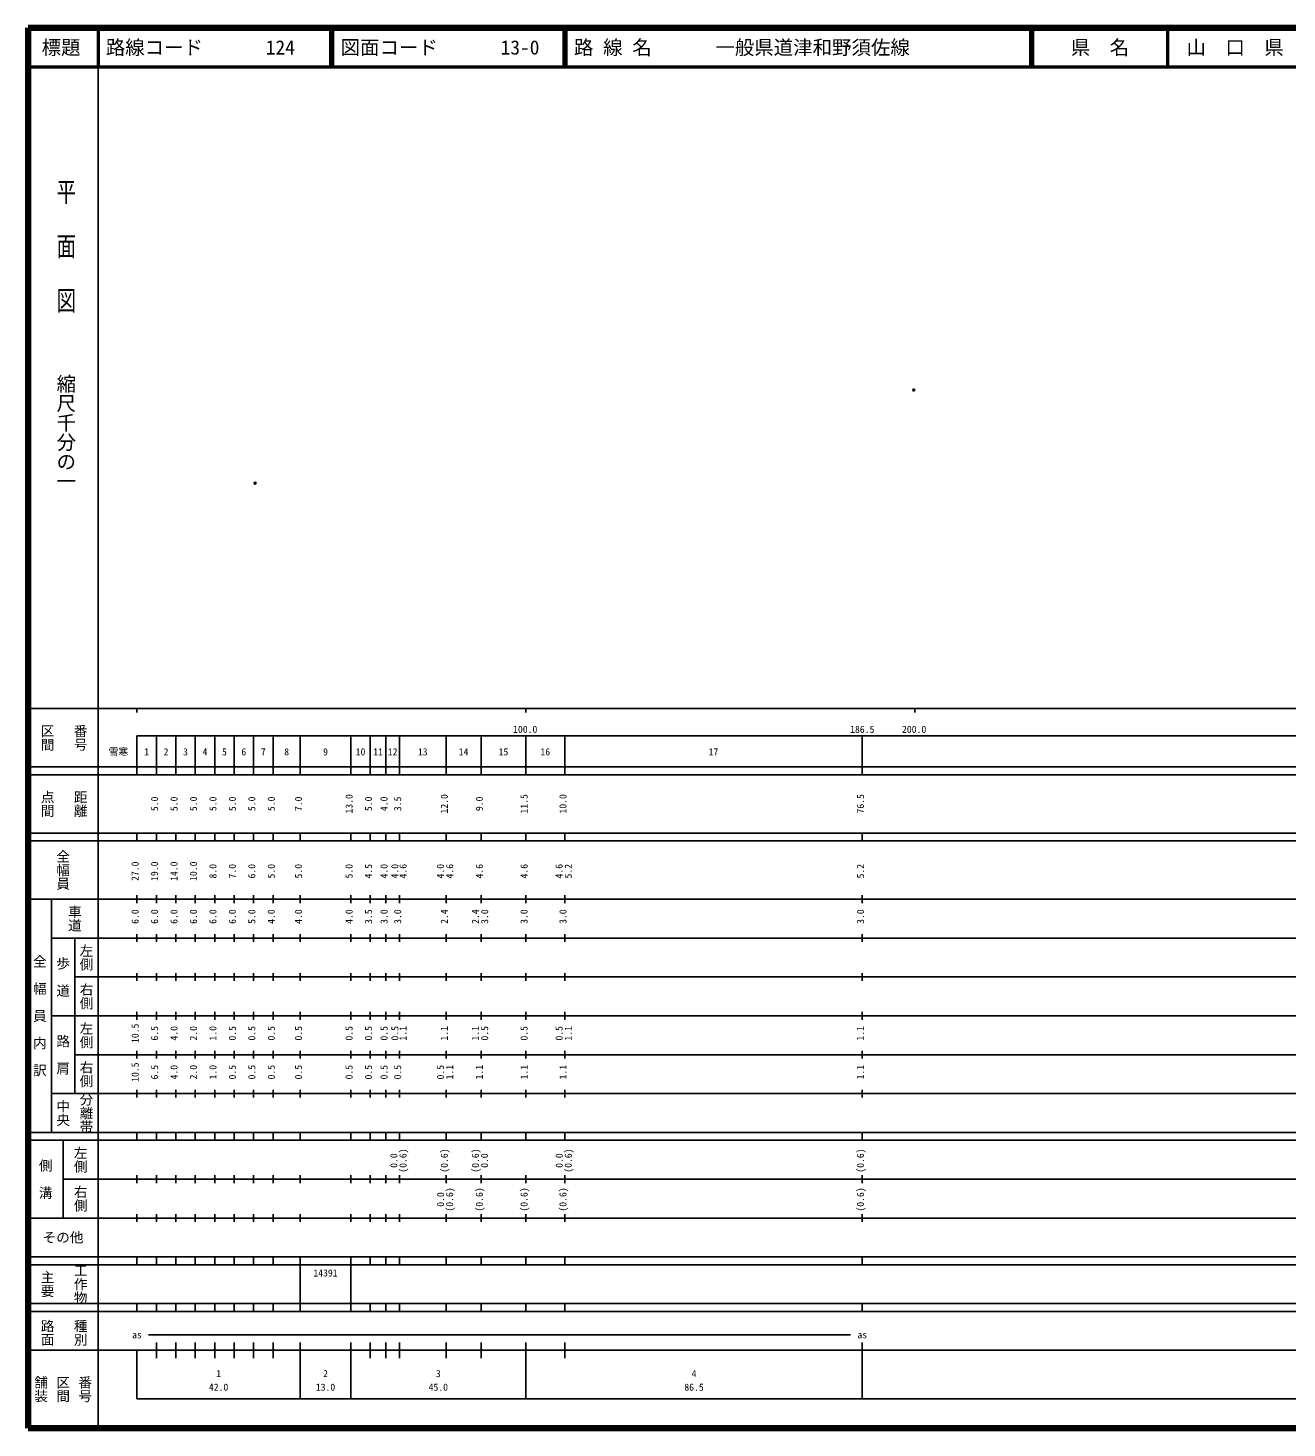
# Model space of a CAD drawing. Units: millimetres on the paper. Extents: x 40 to 680, y 20 to 380.
# Drawn here: x 40 to 363.7, y 20 to 380 of the extents above; entities that cross this region are included whole.
import ezdxf
from ezdxf.enums import TextEntityAlignment as Align

# ---------------------------------------------------------------- set-up
doc = ezdxf.new("R2010")
doc.units = ezdxf.units.MM
doc.header["$PDMODE"] = 32
doc.header["$PDSIZE"] = 0.5
doc.layers.add('M-OTRS', color=6, linetype='Continuous')
doc.layers.add('M-TTL-TXT', color=7, linetype='Continuous')
for name, color, linetype, lineweight in [('M-TTL', 2, 'Continuous', 140), ('M-TTL-BAND', 7, 'Continuous', 25), ('M-TTL-LINE', 7, 'Continuous', 50)]:
    doc.layers.add(name, color=color, linetype=linetype, lineweight=lineweight)
doc.styles.add('@ＭＳ ゴシック', font='')
doc.styles.add('ＭＳ ゴシック', font='')
doc.styles.get('@ＭＳ ゴシック').set_extended_font_data('@MS Gothic')
doc.styles.get('ＭＳ ゴシック').set_extended_font_data('MS Gothic')

msp = doc.modelspace()

# ---------------------------------------------------------------- linework, layer by layer
at = {"layer": 'M-OTRS'}
for p in [(267.728, 286.915), (98.378, 262.971)]:
    msp.add_point(p, dxfattribs=at)
at = {"layer": 'M-TTL'}
for p, q in [((40, 380), (40, 20)), ((680, 380), (40, 380)), ((40, 20), (680, 20))]:
    msp.add_line(p, q, dxfattribs=at)
at = {"layer": 'M-TTL-BAND'}
for p, q in [((58, 370), (58, 20)), ((40, 205), (579, 205)), ((68, 205), (68, 204)), ((168, 205), (168, 204)), ((268, 205), (268, 204)), ((68, 198), (579, 198)), ((68, 198), (68, 188)), ((73, 188), (73, 198)), ((78, 188), (78, 198)), ((83, 188), (83, 198)), ((88, 188), (88, 198)), ((93, 188), (93, 198)), ((98, 188), (98, 198)), ((103, 188), (103, 198)), ((110, 188), (110, 198)), ((123, 188), (123, 198)), ((128, 188), (128, 198)), ((132, 188), (132, 198)), ((135.5, 188), (135.5, 198)), ((147.5, 188), (147.5, 198)), ((156.5, 188), (156.5, 198)), ((168, 188), (168, 198)), ((178, 188), (178, 198)), ((254.5, 188), (254.5, 198)), ((40, 190), (579, 190)), ((40, 188), (579, 188)), ((40, 173), (579, 173)), ((68, 171), (68, 173)), ((73, 171), (73, 173)), ((78, 171), (78, 173)), ((83, 171), (83, 173)), ((88, 171), (88, 173)), ((93, 171), (93, 173)), ((98, 171), (98, 173)), ((103, 171), (103, 173)), ((110, 171), (110, 173)), ((123, 171), (123, 173)), ((128, 171), (128, 173)), ((132, 171), (132, 173)), ((135.5, 171), (135.5, 173)), ((147.5, 171), (147.5, 173)), ((156.5, 171), (156.5, 173)), ((168, 171), (168, 173)), ((178, 171), (178, 173)), ((254.5, 171), (254.5, 173)), ((40, 171), (579, 171)), ((40, 156), (579, 156)), ((46, 96), (46, 156)), ((68, 155), (68, 157)), ((73, 155), (73, 157)), ((78, 155), (78, 157)), ((83, 155), (83, 157)), ((88, 155), (88, 157)), ((93, 155), (93, 157)), ((98, 155), (98, 157)), ((103, 155), (103, 157)), ((110, 155), (110, 157)), ((123, 155), (123, 157)), ((128, 155), (128, 157)), ((132, 155), (132, 157)), ((135.5, 155), (135.5, 157)), ((147.5, 155), (147.5, 157)), ((156.5, 155), (156.5, 157)), ((168, 155), (168, 157)), ((178, 155), (178, 157)), ((254.5, 155), (254.5, 157)), ((46, 146), (579, 146)), ((52, 146), (52, 106)), ((68, 145), (68, 147)), ((73, 145), (73, 147)), ((78, 145), (78, 147)), ((83, 145), (83, 147)), ((88, 145), (88, 147)), ((93, 145), (93, 147)), ((98, 145), (98, 147)), ((103, 145), (103, 147)), ((110, 145), (110, 147)), ((123, 145), (123, 147)), ((128, 145), (128, 147)), ((132, 145), (132, 147)), ((135.5, 145), (135.5, 147)), ((147.5, 145), (147.5, 147)), ((156.5, 145), (156.5, 147)), ((168, 145), (168, 147)), ((178, 145), (178, 147)), ((254.5, 145), (254.5, 147)), ((68, 135), (68, 137)), ((73, 135), (73, 137)), ((78, 135), (78, 137)), ((83, 135), (83, 137)), ((88, 135), (88, 137)), ((93, 135), (93, 137)), ((98, 135), (98, 137)), ((103, 135), (103, 137)), ((110, 135), (110, 137)), ((123, 135), (123, 137)), ((128, 135), (128, 137)), ((132, 135), (132, 137)), ((135.5, 135), (135.5, 137)), ((147.5, 135), (147.5, 137)), ((156.5, 135), (156.5, 137)), ((168, 135), (168, 137)), ((178, 135), (178, 137)), ((254.5, 135), (254.5, 137)), ((52, 136), (579, 136)), ((46, 126), (579, 126)), ((68, 125), (68, 127)), ((73, 125), (73, 127)), ((78, 125), (78, 127)), ((83, 125), (83, 127)), ((88, 125), (88, 127)), ((93, 125), (93, 127)), ((98, 125), (98, 127)), ((103, 125), (103, 127)), ((110, 125), (110, 127)), ((123, 125), (123, 127)), ((128, 125), (128, 127)), ((132, 125), (132, 127)), ((135.5, 125), (135.5, 127)), ((147.5, 125), (147.5, 127)), ((156.5, 125), (156.5, 127)), ((168, 125), (168, 127)), ((178, 125), (178, 127)), ((254.5, 125), (254.5, 127)), ((52, 116), (579, 116)), ((68, 115), (68, 117)), ((73, 115), (73, 117)), ((78, 115), (78, 117)), ((83, 115), (83, 117)), ((88, 115), (88, 117)), ((93, 115), (93, 117)), ((98, 115), (98, 117)), ((103, 115), (103, 117)), ((110, 115), (110, 117)), ((123, 115), (123, 117)), ((128, 115), (128, 117)), ((132, 115), (132, 117)), ((135.5, 115), (135.5, 117)), ((147.5, 115), (147.5, 117)), ((156.5, 115), (156.5, 117)), ((168, 115), (168, 117)), ((178, 115), (178, 117)), ((254.5, 115), (254.5, 117)), ((46, 106), (579, 106)), ((68, 105), (68, 107)), ((73, 105), (73, 107)), ((78, 105), (78, 107)), ((83, 105), (83, 107)), ((88, 105), (88, 107)), ((93, 105), (93, 107)), ((98, 105), (98, 107)), ((103, 105), (103, 107)), ((110, 105), (110, 107)), ((123, 105), (123, 107)), ((128, 105), (128, 107)), ((132, 105), (132, 107)), ((135.5, 105), (135.5, 107)), ((147.5, 105), (147.5, 107)), ((156.5, 105), (156.5, 107)), ((168, 105), (168, 107)), ((178, 105), (178, 107)), ((254.5, 105), (254.5, 107)), ((40, 96), (579, 96)), ((40, 94), (579, 94)), ((49, 94), (49, 74)), ((68, 94), (68, 96)), ((73, 94), (73, 96)), ((78, 94), (78, 96)), ((83, 94), (83, 96)), ((88, 94), (88, 96)), ((93, 94), (93, 96)), ((98, 94), (98, 96)), ((103, 94), (103, 96)), ((110, 94), (110, 96)), ((123, 94), (123, 96)), ((128, 94), (128, 96)), ((132, 94), (132, 96)), ((135.5, 94), (135.5, 96)), ((147.5, 94), (147.5, 96)), ((156.5, 94), (156.5, 96)), ((168, 94), (168, 96)), ((178, 94), (178, 96)), ((254.5, 94), (254.5, 96)), ((49, 84), (579, 84)), ((68, 83), (68, 85)), ((73, 83), (73, 85)), ((78, 83), (78, 85)), ((83, 83), (83, 85)), ((88, 83), (88, 85)), ((93, 83), (93, 85)), ((98, 83), (98, 85)), ((103, 83), (103, 85)), ((110, 83), (110, 85)), ((123, 83), (123, 85)), ((128, 83), (128, 85)), ((132, 83), (132, 85)), ((135.5, 83), (135.5, 85)), ((147.5, 83), (147.5, 85)), ((156.5, 83), (156.5, 85)), ((168, 83), (168, 85)), ((178, 83), (178, 85)), ((254.5, 83), (254.5, 85)), ((40, 74), (579, 74)), ((68, 73), (68, 75)), ((73, 73), (73, 75)), ((78, 73), (78, 75)), ((83, 73), (83, 75)), ((88, 73), (88, 75)), ((93, 73), (93, 75)), ((98, 73), (98, 75)), ((103, 73), (103, 75)), ((110, 73), (110, 75)), ((123, 73), (123, 75)), ((128, 73), (128, 75)), ((132, 73), (132, 75)), ((135.5, 73), (135.5, 75)), ((147.5, 73), (147.5, 75)), ((156.5, 73), (156.5, 75)), ((168, 73), (168, 75)), ((178, 73), (178, 75)), ((254.5, 73), (254.5, 75)), ((40, 64), (579, 64)), ((40, 62), (579, 62)), ((68, 62), (68, 64)), ((73, 62), (73, 64)), ((78, 62), (78, 64)), ((83, 62), (83, 64)), ((88, 62), (88, 64)), ((93, 62), (93, 64)), ((98, 62), (98, 64)), ((103, 62), (103, 64)), ((110, 62), (110, 64)), ((110, 52), (110, 62)), ((123, 62), (123, 64)), ((123, 52), (123, 62)), ((128, 62), (128, 64)), ((132, 62), (132, 64)), ((135.5, 62), (135.5, 64)), ((147.5, 62), (147.5, 64)), ((156.5, 62), (156.5, 64)), ((168, 62), (168, 64)), ((178, 62), (178, 64)), ((254.5, 62), (254.5, 64)), ((40, 52), (579, 52)), ((68, 50), (68, 52)), ((73, 50), (73, 52)), ((78, 50), (78, 52)), ((83, 50), (83, 52)), ((88, 50), (88, 52)), ((93, 50), (93, 52)), ((98, 50), (98, 52)), ((103, 50), (103, 52)), ((110, 50), (110, 52)), ((123, 50), (123, 52)), ((128, 50), (128, 52)), ((132, 50), (132, 52)), ((135.5, 50), (135.5, 52)), ((147.5, 50), (147.5, 52)), ((156.5, 50), (156.5, 52)), ((168, 50), (168, 52)), ((178, 50), (178, 52)), ((254.5, 50), (254.5, 52)), ((40, 50), (579, 50)), ((71, 44), (251.5, 44)), ((40, 40), (579, 40)), ((68, 40), (68, 27.5)), ((73, 38), (73, 42)), ((78, 38), (78, 42)), ((83, 38), (83, 42)), ((88, 38), (88, 42)), ((93, 38), (93, 42)), ((98, 38), (98, 42)), ((103, 38), (103, 42)), ((110, 27.5), (110, 42)), ((123, 27.5), (123, 42)), ((128, 38), (128, 42)), ((132, 38), (132, 42)), ((135.5, 38), (135.5, 42)), ((147.5, 38), (147.5, 42)), ((156.5, 38), (156.5, 42)), ((168, 27.5), (168, 42)), ((178, 38), (178, 42)), ((254.5, 27.5), (254.5, 42)), ((68, 27.5), (579, 27.5))]:
    msp.add_line(p, q, dxfattribs=at)
at = {"layer": 'M-TTL-LINE'}
for p, q in [((58, 380), (58, 370)), ((117.75, 380), (117.75, 370)), ((118.25, 380), (118.25, 370)), ((177.75, 380), (177.75, 370)), ((178.25, 380), (178.25, 370)), ((297.75, 380), (297.75, 370)), ((298.25, 380), (298.25, 370)), ((333, 380), (333, 370)), ((40, 370), (680, 370))]:
    msp.add_line(p, q, dxfattribs=at)

# ---------------------------------------------------------------- texts
at = {"layer": 'M-TTL-BAND', "style": '@ＭＳ ゴシック', "width": 1.4}
msp.add_text('平  面  図', height=3.666, rotation=270, dxfattribs=at).set_placement((49.777, 306.475), align=Align.MIDDLE_RIGHT)
at = {"layer": 'M-TTL-BAND', "style": '@ＭＳ ゴシック'}
msp.add_text('縮尺千分の一', height=3.666, rotation=270, dxfattribs=at).set_placement((49.777, 261.03), align=Align.MIDDLE_RIGHT)
for s, p in [('区間', (45, 197.5)), ('番号', (53.5, 197.5)), ('点間', (45, 180.5)), ('距離', (53.5, 180.5)), ('全幅員', (49, 163.5)), ('車道', (52, 151)), ('左側', (55, 141)), ('全\u3000幅\u3000員\u3000内\u3000訳', (43, 126)), ('歩\u3000道', (49, 136)), ('右側', (55, 131)), ('左側', (55, 121)), ('路\u3000肩', (49, 116)), ('右側', (55, 111)), ('分離帯', (55, 101)), ('中央', (49, 101)), ('左側', (53.5, 89)), ('側\u3000溝', (44.5, 84)), ('右側', (53.5, 79)), ('工作物', (53.5, 57)), ('主要', (45, 57)), ('路面', (45, 44.5)), ('種別', (53.5, 44.5)), ('舗装', (43.333, 30)), ('区間', (49, 30)), ('番号', (54.667, 30))]:
    msp.add_text(s, height=2.566, rotation=270, dxfattribs=at).set_placement(p, align=Align.MIDDLE_CENTER)
at = {"layer": 'M-TTL-BAND', "style": 'ＭＳ ゴシック'}
for s, p in [('100.0', (167.844, 198.195)), ('186.5', (254.5, 198.195)), ('200.0', (267.844, 198.195)), ('雪寒', (63.264, 192.405)), ('1', (70.5, 192.405)), ('2', (75.5, 192.405)), ('3', (80.5, 192.405)), ('4', (85.5, 192.405)), ('5', (90.5, 192.405)), ('6', (95.5, 192.405)), ('7', (100.5, 192.405)), ('8', (106.5, 192.405)), ('9', (116.5, 192.405)), ('10', (125.5, 192.405)), ('11', (130, 192.405)), ('12', (133.75, 192.405)), ('13', (141.5, 192.405)), ('14', (152, 192.405)), ('15', (162.25, 192.405)), ('16', (173, 192.405)), ('17', (216.25, 192.405)), ('as', (68, 42.5)), ('as', (254.5, 42.5)), ('1', (89, 32.523)), ('2', (116.5, 32.523)), ('3', (145.5, 32.523)), ('4', (211.25, 32.523)), ('42.0', (89, 29.033)), ('13.0', (116.5, 29.033)), ('45.0', (145.5, 29.033)), ('86.5', (211.25, 29.033))]:
    msp.add_text(s, height=1.833, dxfattribs=at).set_placement(p, align=Align.BOTTOM_CENTER)
for s, p in [('5.0', (74, 180.5)), ('5.0', (79, 180.5)), ('5.0', (84, 180.5)), ('5.0', (89, 180.5)), ('5.0', (94, 180.5)), ('5.0', (99, 180.5)), ('5.0', (104, 180.5)), ('7.0', (111, 180.5)), ('13.0', (124, 180.5)), ('5.0', (129, 180.5)), ('4.0', (133, 180.5)), ('3.5', (136.5, 180.5)), ('12.0', (148.5, 180.5)), ('9.0', (157.5, 180.5)), ('11.5', (169, 180.5)), ('10.0', (179, 180.5)), ('76.5', (255.5, 180.5)), ('27.0', (69, 163.174)), ('19.0', (74, 163.174)), ('14.0', (79, 163.174)), ('10.0', (84, 163.174)), ('8.0', (89, 163.174)), ('7.0', (94, 163.174)), ('6.0', (99, 163.174)), ('5.0', (104, 163.174)), ('5.0', (111, 163.174)), ('5.0', (124, 163.174)), ('4.5', (129, 163.174)), ('4.0', (133, 163.174)), ('4.0', (135.786, 163.174)), ('4.6', (137.87, 163.174)), ('4.0', (147.5, 163.174)), ('4.6', (149.87, 163.174)), ('4.6', (157.5, 163.174)), ('4.6', (169, 163.174)), ('4.6', (178, 163.174)), ('5.2', (180.37, 163.174)), ('5.2', (255.5, 163.174)), ('6.0', (69, 151.5)), ('6.0', (74, 151.5)), ('6.0', (79, 151.5)), ('6.0', (84, 151.5)), ('6.0', (89, 151.5)), ('6.0', (94, 151.5)), ('5.0', (99, 151.5)), ('4.0', (104, 151.5)), ('4.0', (111, 151.5)), ('4.0', (124, 151.5)), ('3.5', (129, 151.5)), ('3.0', (133, 151.5)), ('3.0', (136.5, 151.5)), ('2.4', (148.5, 151.5)), ('2.4', (156.5, 151.5)), ('3.0', (158.87, 151.5)), ('3.0', (169, 151.5)), ('3.0', (179, 151.5)), ('3.0', (255.5, 151.5)), ('10.5', (69, 121.5)), ('6.5', (74, 121.5)), ('4.0', (79, 121.5)), ('2.0', (84, 121.5)), ('1.0', (89, 121.5)), ('0.5', (94, 121.5)), ('0.5', (99, 121.5)), ('0.5', (104, 121.5)), ('0.5', (111, 121.5)), ('0.5', (124, 121.5)), ('0.5', (129, 121.5)), ('0.5', (133, 121.5)), ('0.5', (135.786, 121.5)), ('1.1', (137.87, 121.5)), ('1.1', (148.5, 121.5)), ('1.1', (156.5, 121.5)), ('0.5', (158.87, 121.5)), ('0.5', (169, 121.5)), ('0.5', (178, 121.5)), ('1.1', (180.37, 121.5)), ('1.1', (255.5, 121.5)), ('10.5', (69, 111.5)), ('6.5', (74, 111.5)), ('4.0', (79, 111.5)), ('2.0', (84, 111.5)), ('1.0', (89, 111.5)), ('0.5', (94, 111.5)), ('0.5', (99, 111.5)), ('0.5', (104, 111.5)), ('0.5', (111, 111.5)), ('0.5', (124, 111.5)), ('0.5', (129, 111.5)), ('0.5', (133, 111.5)), ('0.5', (136.5, 111.5)), ('0.5', (147.5, 111.5)), ('1.1', (149.87, 111.5)), ('1.1', (157.5, 111.5)), ('1.1', (169, 111.5)), ('1.1', (179, 111.5)), ('1.1', (255.5, 111.5)), ('0.0', (135.531, 88.764)), ('(0.6)', (137.87, 88.764)), ('(0.6)', (148.5, 88.764)), ('(0.6)', (156.5, 88.764)), ('0.0', (158.828, 88.764)), ('0.0', (178.04, 88.764)), ('(0.6)', (180.37, 88.764)), ('(0.6)', (255.5, 88.764)), ('0.0', (147.531, 78.764)), ('(0.6)', (149.87, 78.764)), ('(0.6)', (157.5, 78.764)), ('(0.6)', (169, 78.764)), ('(0.6)', (179, 78.764)), ('(0.6)', (255.5, 78.764))]:
    msp.add_text(s, height=1.833, rotation=90, dxfattribs=at).set_placement(p, align=Align.BOTTOM_CENTER)
msp.add_text('その他', height=2.566, dxfattribs=at).set_placement((49, 69), align=Align.MIDDLE_CENTER)
msp.add_text('14391', height=1.833, dxfattribs=at).set_placement((113.375, 58.405), align=Align.BOTTOM_LEFT)
at = {"layer": 'M-TTL-TXT', "style": 'ＭＳ ゴシック'}
for s, p in [('標題', (48.5, 375)), ('県\u3000名', (315.625, 375)), ('山\u3000口\u3000県', (350.375, 375))]:
    msp.add_text(s, height=3.666, dxfattribs=at).set_placement(p, align=Align.MIDDLE_CENTER)
for s, p in [('路線コード', (60, 375)), ('124', (101.142, 375)), ('図面コード', (120.38, 375)), ('13-0', (161.521, 375)), ('路 線 名', (180.38, 375)), ('一般県道津和野須佐線', (216.734, 375))]:
    msp.add_text(s, height=3.666, dxfattribs=at).set_placement(p, align=Align.MIDDLE_LEFT)

doc.saveas('drawing.dxf')
